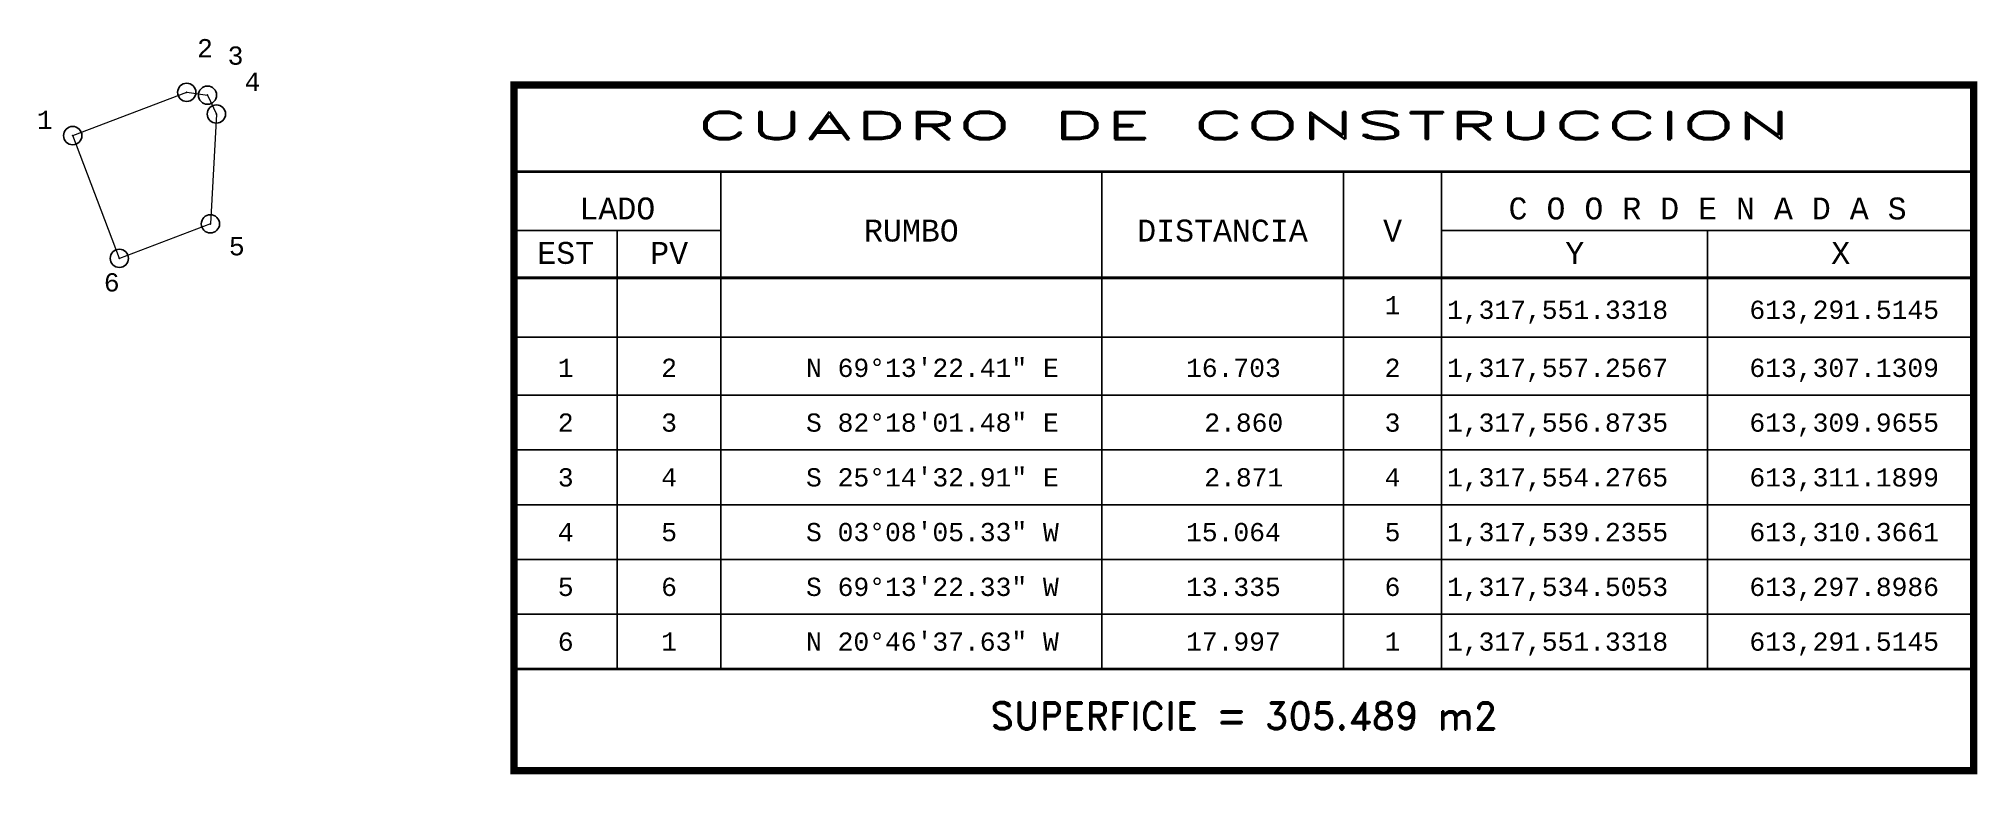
# Model space of a CAD drawing. Header units: millimetres. Extents: x 613287 to 613552, y 1317464 to 1317565.
import ezdxf
from ezdxf.enums import TextEntityAlignment as Align

# ---------------------------------------------------------------- set-up
doc = ezdxf.new("R2010")
doc.units = ezdxf.units.MM
doc.header["$PDMODE"] = 32
doc.header["$PDSIZE"] = 2.5
for name, color, linetype in [('CVL_CUADCON', 1, 'Continuous'), ('CVL_CUADCON_LIN', 8, 'Continuous'), ('CVL_CUADCON_TIT', 1, 'Continuous'), ('CVL_CUADCON_TX', 2, 'Continuous'), ('CVL_PUNTO', 2, 'Continuous'), ('CVL_PUNTO_NUM', 2, 'Continuous')]:
    doc.layers.add(name, color=color, linetype=linetype)
doc.styles.add('HUECA1', font='hueca1.shx')
doc.styles.add('MONOTXT4', font='monotxt4.shx')

msp = doc.modelspace()

# ---------------------------------------------------------------- linework, layer by layer
at = {"layer": 'CVL_CUADCON', "color": 1, "linetype": 'Continuous', "const_width": 1, "flags": 128}
msp.add_lwpolyline([(613351.96, 1317558.27), (613551.89, 1317558.27), (613551.89, 1317464.35), (613351.96, 1317464.35)], close=True, dxfattribs=at)
at = {"layer": 'CVL_CUADCON', "color": 1, "linetype": 'Continuous', "const_width": 0.375, "flags": 128}
for points in [[(613351.96, 1317546.4), (613551.89, 1317546.4)], [(613351.96, 1317531.85), (613551.89, 1317531.85)], [(613351.96, 1317478.27), (613551.89, 1317478.27)]]:
    msp.add_lwpolyline(points, dxfattribs=at)
at = {"layer": 'CVL_CUADCON_LIN', "color": 8, "linetype": 'Continuous'}
for p, q in [((613380.28, 1317546.4), (613380.28, 1317478.27)), ((613432.46, 1317546.4), (613432.46, 1317478.27)), ((613465.57, 1317546.4), (613465.57, 1317478.27)), ((613479.03, 1317546.4), (613479.03, 1317478.27)), ((613351.96, 1317538.33), (613380.28, 1317538.33)), ((613366.11, 1317538.33), (613366.11, 1317478.27)), ((613479.03, 1317538.33), (613551.89, 1317538.33)), ((613515.46, 1317538.33), (613515.46, 1317478.27)), ((613351.96, 1317523.72), (613551.89, 1317523.72)), ((613351.96, 1317515.77), (613551.89, 1317515.77)), ((613351.96, 1317508.27), (613551.89, 1317508.27)), ((613351.96, 1317500.77), (613551.89, 1317500.77)), ((613351.96, 1317493.27), (613551.89, 1317493.27)), ((613351.96, 1317485.77), (613551.89, 1317485.77)), ((613351.96, 1317478.27), (613551.89, 1317478.27))]:
    msp.add_line(p, q, dxfattribs=at)
at = {"layer": 'CVL_CUADCON_TIT', "color": 2, "lineweight": 18, "ltscale": 0.5, "flags": 128}
msp.add_lwpolyline([(613291.51, 1317551.33), (613307.13, 1317557.26), (613309.97, 1317556.87), (613311.19, 1317554.28), (613310.37, 1317539.24), (613297.9, 1317534.51), (613291.51, 1317551.33)], dxfattribs=at)
at = {"layer": 'CVL_PUNTO', "color": 2}
for p in [(613307.13, 1317557.26), (613309.97, 1317556.87), (613311.19, 1317554.28), (613291.51, 1317551.33), (613310.37, 1317539.24), (613297.9, 1317534.51)]:
    msp.add_point(p, dxfattribs=at)

# ---------------------------------------------------------------- texts
at = {"layer": 'CVL_CUADCON_TIT', "color": 1, "style": 'HUECA1', "width": 1.758658}
msp.add_text('CUADRO DE CONSTRUCCION', height=3.75, dxfattribs=at).set_placement((613376.96, 1317550.85), (613526.89, 1317550.85), align=Align.FIT)
at = {"layer": 'CVL_CUADCON_TIT', "color": 1, "style": 'MONOTXT4'}
for s, p in [('LADO', (613366.11, 1317539.85)), ('C O O R D E N A D A S', (613515.46, 1317539.85)), ('EST', (613359.04, 1317533.76)), ('PV', (613373.21, 1317533.76)), ('Y', (613497.26, 1317533.76)), ('X', (613533.69, 1317533.76))]:
    msp.add_text(s, height=3, dxfattribs=at).set_placement(p, align=Align.CENTER)
at = {"layer": 'CVL_CUADCON_TIT', "color": 1}
for s, height, style, p in [('RUMBO', 3, 'MONOTXT4', (613406.39, 1317538.32)), ('DISTANCIA', 3, 'MONOTXT4', (613449.01, 1317538.32)), ('V', 3, 'MONOTXT4', (613472.31, 1317538.32)), ('SUPERFICIE = 305.489 m2', 3.75, 'HUECA1', (613451.93, 1317471.85))]:
    msp.add_text(s, height=height, dxfattribs=dict(at, style=style)).set_placement(p, align=Align.MIDDLE)
at = {"layer": 'CVL_CUADCON_TX', "color": 2, "style": 'MONOTXT4'}
for s, p in [('1', (613472.3, 1317526.84)), ('1', (613359.04, 1317518.27)), ('2', (613373.2, 1317518.27)), ('2', (613472.3, 1317518.27)), ('2', (613359.04, 1317510.77)), ('3', (613373.2, 1317510.77)), ('3', (613472.3, 1317510.77)), ('3', (613359.04, 1317503.27)), ('4', (613373.2, 1317503.27)), ('4', (613472.3, 1317503.27)), ('4', (613359.04, 1317495.77)), ('5', (613373.2, 1317495.77)), ('5', (613472.3, 1317495.77)), ('5', (613359.04, 1317488.27)), ('6', (613373.2, 1317488.27)), ('6', (613472.3, 1317488.27)), ('6', (613359.04, 1317480.77)), ('1', (613373.2, 1317480.77)), ('1', (613472.3, 1317480.77))]:
    msp.add_text(s, height=2.5, dxfattribs=at).set_placement(p, align=Align.CENTER)
for s, p in [('1,317,551.3318', (613479.76, 1317526.22)), ('613,291.5145', (613521.19, 1317526.22)), ('N 69%%d13\'22.41" E', (613391.96, 1317518.27)), ('16.703', (613444.01, 1317518.27)), ('1,317,557.2567', (613479.76, 1317518.27)), ('613,307.1309', (613521.19, 1317518.27)), ('S 82%%d18\'01.48" E', (613391.96, 1317510.77)), ('2.860', (613446.51, 1317510.77)), ('1,317,556.8735', (613479.76, 1317510.77)), ('613,309.9655', (613521.19, 1317510.77)), ('S 25%%d14\'32.91" E', (613391.96, 1317503.27)), ('2.871', (613446.51, 1317503.27)), ('1,317,554.2765', (613479.76, 1317503.27)), ('613,311.1899', (613521.19, 1317503.27)), ('S 03%%d08\'05.33" W', (613391.96, 1317495.77)), ('15.064', (613444.01, 1317495.77)), ('1,317,539.2355', (613479.76, 1317495.77)), ('613,310.3661', (613521.19, 1317495.77)), ('S 69%%d13\'22.33" W', (613391.96, 1317488.27)), ('13.335', (613444.01, 1317488.27)), ('1,317,534.5053', (613479.76, 1317488.27)), ('613,297.8986', (613521.19, 1317488.27)), ('N 20%%d46\'37.63" W', (613391.96, 1317480.77)), ('17.997', (613444.01, 1317480.77)), ('1,317,551.3318', (613479.76, 1317480.77)), ('613,291.5145', (613521.19, 1317480.77))]:
    msp.add_text(s, height=2.5, dxfattribs=at).set_placement(p)
at = {"layer": 'CVL_PUNTO_NUM', "color": 2, "style": 'MONOTXT4'}
for s, p in [('2', (613308.54, 1317562.05)), ('3', (613312.73, 1317561.04)), ('4', (613315.05, 1317557.46)), ('1', (613286.6, 1317552.24)), ('5', (613312.9, 1317534.93)), ('6', (613295.77, 1317529.98))]:
    msp.add_text(s, height=2.5, dxfattribs=at).set_placement(p)

doc.saveas('drawing.dxf')
